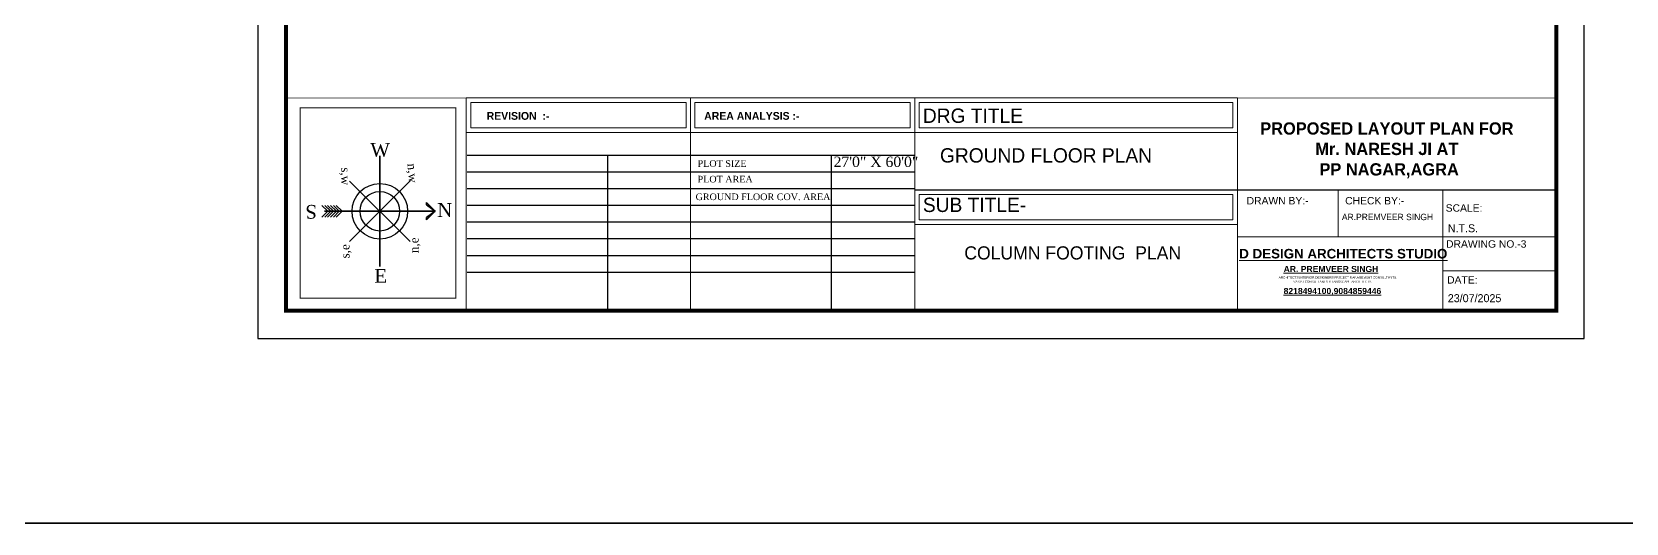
# Model space of a CAD drawing. Header units: millimetres. Extents: x -6808 to 215771, y -89660 to -16303.
# Drawn here: x 96066 to 96984, y -52187 to -51904 of the extents above; entities that cross this region are included whole.
import ezdxf

# ---------------------------------------------------------------- set-up
doc = ezdxf.new("R2010")
doc.units = ezdxf.units.MM
doc.linetypes.add('DASHED', pattern=[0.75, 0.5, -0.25])
doc.layers.get('0').update_dxf_attribs({"color": 8})
for name, color, linetype, lineweight in [('COL. FOUN', 6, 'Continuous', 30), ('FORMAT LAAYER', 250, 'Continuous', 13), ('Projection', 190, 'DASHED', 25), ('wall', 7, 'Continuous', 35)]:
    doc.layers.add(name, color=color, linetype=linetype, lineweight=lineweight)
doc.layers.add('FORMAT', color=7, linetype='Continuous')
doc.styles.add('cdim', font='arial.ttf')
doc.styles.add('HYPERMARTBORA0$0$SANSSERIFBOLD', font='sasb____.pfb', dxfattribs={"height": 0.2})
doc.styles.add('SAJ', font='eurr____.ttf')
doc.styles.get("Standard").update_dxf_attribs({"font": 'times.ttf'})
doc.styles.add('working', font='swissl.ttf')

msp = doc.modelspace()

# ---------------------------------------------------------------- linework, layer by layer
at = {"lineweight": -3}
for p, q in [((96248.585, -51989.523), (96283.522, -52024.375)), ((96248.627, -52024.418), (96283.48, -51989.48))]:
    msp.add_line(p, q, dxfattribs=at)
at = {"ltscale": 0.2}
for major_axis in [(-11.322, 11.294), (-8.058, 8.038)]:
    msp.add_ellipse((96266.054, -52006.949), major_axis=major_axis, ratio=1, start_param=3.9269908, end_param=10.2101761, dxfattribs=at)
at = {"layer": 'FORMAT', "lineweight": 18}
for p, q in [((96444.963, -51941.716), (96444.963, -51961.54)), ((96574.079, -51961.54), (96574.079, -51941.716))]:
    msp.add_line(p, q, dxfattribs=at)
at = {"layer": 'FORMAT', "linetype": 'ByBlock'}
for p, q in [((96316.362, -51974.707), (96574.079, -51974.707)), ((96316.362, -51984.312), (96574.079, -51984.312)), ((96316.362, -51993.916), (96574.079, -51993.916)), ((96316.362, -52003.52), (96574.079, -52003.52)), ((96316.362, -52013.124), (96574.079, -52013.124)), ((96316.362, -52022.728), (96574.079, -52022.728)), ((96316.362, -52032.332), (96574.079, -52032.332)), ((96316.362, -52041.936), (96574.079, -52041.936))]:
    msp.add_line(p, q, dxfattribs=at)
at = {"layer": 'FORMAT'}
for p, q in [((96397.394, -52064.207), (96397.394, -51974.707)), ((96526.252, -52064.207), (96526.252, -51974.707))]:
    msp.add_line(p, q, dxfattribs=at)
at = {"layer": 'FORMAT', "ltscale": 2}
msp.add_line((96574.079, -51994.679), (96943.637, -51994.679), dxfattribs=at)
at = {"layer": 'FORMAT', "lineweight": 13, "ltscale": 20}
for p, q in [((96817.973, -51994.679), (96817.973, -52021.62)), ((96878.143, -52041.286), (96943.637, -52041.286))]:
    msp.add_line(p, q, dxfattribs=at)
at = {"layer": 'FORMAT', "color": 0}
msp.add_lwpolyline([(96195.876, -50995.634), (96195.876, -52080.284), (96959.714, -52080.284), (96959.714, -50995.634)], close=True, dxfattribs=at)
msp.add_lwpolyline([(96195.876, -50995.634), (96195.876, -52080.284), (96959.714, -52080.284), (96959.714, -50995.634)], close=True, dxfattribs=at)
at = {"layer": 'FORMAT', "color": 0, "const_width": 2.24}
msp.add_lwpolyline([(96211.953, -51011.711), (96211.953, -52064.207), (96943.637, -52064.207), (96943.637, -51011.711)], close=True, dxfattribs=at)
msp.add_lwpolyline([(96211.953, -51011.711), (96211.953, -52064.207), (96943.637, -52064.207), (96943.637, -51011.711)], close=True, dxfattribs=at)
at = {"layer": 'FORMAT', "ltscale": 2, "const_width": 0.559}
for points in [[(96315.847, -51941.716), (96315.847, -52064.207), (96211.953, -52064.207), (96211.953, -51941.716), (96943.637, -51941.716)], [(96444.963, -52064.207), (96444.963, -51941.716)], [(96574.079, -52064.207), (96574.079, -51941.716)]]:
    msp.add_lwpolyline(points, dxfattribs=at)
at = {"layer": 'FORMAT', "lineweight": 18}
for points in [[(96759.895, -51961.54), (96315.847, -51961.54), (96315.847, -51941.716), (96759.895, -51941.716)], [(96759.895, -51941.716), (96759.895, -51961.54)]]:
    msp.add_lwpolyline(points, dxfattribs=at)
for points in [[(96318.407, -51944.276), (96442.402, -51944.276), (96442.402, -51958.98), (96318.407, -51958.98)], [(96447.523, -51944.276), (96571.518, -51944.276), (96571.518, -51958.98), (96447.523, -51958.98)], [(96576.639, -51944.276), (96757.335, -51944.276), (96757.335, -51958.98), (96576.639, -51958.98)], [(96574.079, -51994.679), (96759.895, -51994.679), (96759.895, -52014.503), (96574.079, -52014.503)], [(96576.639, -51997.239), (96757.335, -51997.239), (96757.335, -52011.943), (96576.639, -52011.943)]]:
    msp.add_lwpolyline(points, close=True, dxfattribs=at)
at = {"layer": 'FORMAT', "const_width": 0.559}
msp.add_lwpolyline([(96759.895, -52064.207), (96759.895, -51941.716)], dxfattribs=at)
at = {"layer": 'FORMAT', "ltscale": 2, "const_width": 0.601}
msp.add_lwpolyline([(96220.141, -51947.382), (96309.811, -51947.382), (96309.811, -52057.045), (96220.141, -52057.045)], close=True, dxfattribs=at)
at = {"layer": 'FORMAT', "color": 0, "lineweight": 13}
for points in [[(96878.143, -52064.207), (96878.143, -51994.679)], [(96759.895, -52021.62), (96943.637, -52021.62)]]:
    msp.add_lwpolyline(points, dxfattribs=at)
at = {"layer": 'wall', "ltscale": 60}
for p, q in [((96266.092, -52038.775), (96266.015, -51975.123)), ((96236.08, -52006.986), (96232.635, -52003.548)), ((96236.08, -52006.986), (96232.643, -52010.431)), ((96297.879, -52006.91), (96234.228, -52006.988)), ((96237.74, -52006.984), (96234.294, -52003.546)), ((96237.74, -52006.984), (96234.303, -52010.429)), ((96239.399, -52006.982), (96235.954, -52003.544)), ((96239.399, -52006.982), (96235.962, -52010.427)), ((96241.059, -52006.979), (96237.613, -52003.542)), ((96241.059, -52006.979), (96237.622, -52010.425)), ((96242.718, -52006.977), (96239.273, -52003.54)), ((96242.718, -52006.977), (96239.281, -52010.423)), ((96244.378, -52006.975), (96240.932, -52003.538)), ((96244.378, -52006.975), (96240.941, -52010.421)), ((96297.879, -52006.91), (96292.937, -52001.98)), ((96292.937, -52001.98), (96292.939, -52003.308)), ((96292.939, -52003.308), (96297.879, -52006.91)), ((96292.947, -52010.524), (96297.879, -52006.91)), ((96292.949, -52011.852), (96292.947, -52010.524)), ((96297.879, -52006.91), (96292.949, -52011.852))]:
    msp.add_line(p, q, dxfattribs=at)
at = {"layer": 'wall'}
msp.add_lwpolyline([(93918.243, -50754.305), (102727.982, -50754.305), (102727.982, -52186.548), (93918.243, -52186.548)], close=True, dxfattribs=at)

# ---------------------------------------------------------------- texts
for s, height, rotation, p in [('W', 7.912, 0.070059, (96260.567, -51975.595)), ('s,w', 4.999, 270.070059, (96243.823, -51981.639)), ('n,w', 4.999, 275.294842, (96281.9, -51979.654)), ('S', 7.912, 180.070059, (96229.803, -52003.335)), ('s,e', 4.999, 90.070059, (96248.554, -52034.119)), ('n,e', 4.999, 90.070059, (96288.326, -52031.067)), ('E', 7.912, 0.070059, (96262.953, -52048.106))]:
    msp.add_text(s, height=height, rotation=rotation).set_placement(p)
at = {"layer": 'COL. FOUN', "insert": (96602.652, -52027.146), "char_height": 7.56877, "width": 167.98094, "attachment_point": 1}
msp.add_mtext('\\A1;{\\fCentury Gothic|b0|i0|c0|p34;COLUMN FOOTING  PLAN}', dxfattribs=at)
at = {"layer": 'FORMAT', "lineweight": 13, "style": 'working'}
for s, height, p in [('DRAWN BY:-', 4.2576, (96765.241, -52003)), (' CHECK BY:-', 4.25764, (96820.325, -52003)), ('SCALE:', 4.2576, (96879.877, -52007.187)), ('DRAWING NO.-3', 4.25764, (96880.102, -52027.924)), ('DATE:', 4.2576, (96880.702, -52048.607))]:
    msp.add_text(s, height=height, dxfattribs=at).set_placement(p)
at = {"layer": 'FORMAT', "style": 'cdim'}
for s, insert, char_height, width, attachment_point in [('\\A1;{\\fCentury Gothic|b1|i0|c0|p34;REVISION  :-}', (96327.559, -51949.778), 4.50194, 99.40447, 1), ('\\A1;{\\fCentury Gothic|b1|i0|c0|p34;AREA ANALYSIS :-}', (96452.848, -51949.778), 4.50194, 99.40447, 1), ('\\A1;{\\fDilleniaUPC|b1|i0|c0|p18;PROPOSED LAYOUT PLAN FOR \\PMr. NARESH JI AT \\P PP NAGAR,AGRA}', (96845.986, -51971.836), 7.06187, 177.40877, 5)]:
    msp.add_mtext(s, dxfattribs=dict(at, insert=insert, char_height=char_height, width=width, attachment_point=attachment_point))
at = {"layer": 'FORMAT', "ltscale": 2, "attachment_point": 1, "style": 'SAJ'}
for s, insert, char_height, width in [('\\A1;{\\fCentury Gothic|b0|i0|c0|p34;DRG TITLE}', (96578.792, -51947.798), 8.25836, 191.48142), ('\\A1;{\\fCentury Gothic|b0|i0|c0|p34;GROUND FLOOR PLAN}', (96588.636, -51970.647), 8.25836, 191.48142), ('\\A1;{\\fCentury Gothic|b0|i0|c0|p34;SUB TITLE-}', (96578.789, -51999.125), 8.25836, 191.48142), ('\\A1;{\\fShonar Bangla|b0|i0|c0|p34;AR.PREMVEER SINGH}', (96820.103, -52008.405), 3.65867, 186.55052), ('\\A1;{\\fShonar Bangla|b0|i0|c0|p34;N.T.S.}', (96881.088, -52014.441), 4.60846, 119.67589), ('\\A1;{\\fShonar Bangla|b0|i0|c0|p34;23/07/2025}', (96881.088, -52054.707), 4.60846, 119.67589)]:
    msp.add_mtext(s, dxfattribs=dict(at, insert=insert, char_height=char_height, width=width))
at = {"layer": 'FORMAT', "lineweight": 13, "attachment_point": 1, "style": 'working'}
for s, insert, char_height, width in [('\\A1;{\\fBook Antiqua|b0|i0|c0|p18;PLOT SIZE}', (96449.048, -51977.539), 3.84038, 99.40447), ('\\A1;{\\fBook Antiqua|b0|i0|c0|p18;27\'0" X 60\'0"}', (96527.339, -51975.461), 5.98638, 154.95147), ('\\A1;{\\fBook Antiqua|b0|i0|c0|p18;PLOT AREA}', (96449.048, -51986.523), 3.84038, 99.40447), ('\\A1;{\\fBook Antiqua|b0|i0|c0|p18;GROUND FLOOR COV. AREA}', (96447.887, -51996.696), 3.84038, 99.40447)]:
    msp.add_mtext(s, dxfattribs=dict(at, insert=insert, char_height=char_height, width=width))
at = {"layer": 'FORMAT LAAYER', "color": 0, "lineweight": 13}
for s, height, style, p in [('%%UD DESIGN ARCHITECTS STUDIO', 5.4966, 'HYPERMARTBORA0$0$SANSSERIFBOLD', (96760.973, -52034.131)), ('%%UAR. PREMVEER SINGH', 3.53004, 'HYPERMARTBORA0$0$SANSSERIFBOLD', (96786.545, -52041.973)), ('ARCHITECTS,INTERIOR DESIGNERS,PROJECT MANAGEMENT CONSULTANTS,', 1.28401, 'working', (96783.704, -52045.701)), ('VASTU CONSULTANTS & LANDSCAPE ARCHITECTS', 1.28401, 'working', (96792.2, -52048.153)), ('%%U8218494100,9084859446', 3.53004, 'HYPERMARTBORA0$0$SANSSERIFBOLD', (96786.545, -52054.645))]:
    msp.add_text(s, height=height, dxfattribs=dict(at, style=style)).set_placement(p)
at = {"layer": 'Projection', "color": 1}
msp.add_text('N', height=7.912, rotation=0.070059, dxfattribs=at).set_placement((96299.086, -52010.193))

doc.saveas('drawing.dxf')
